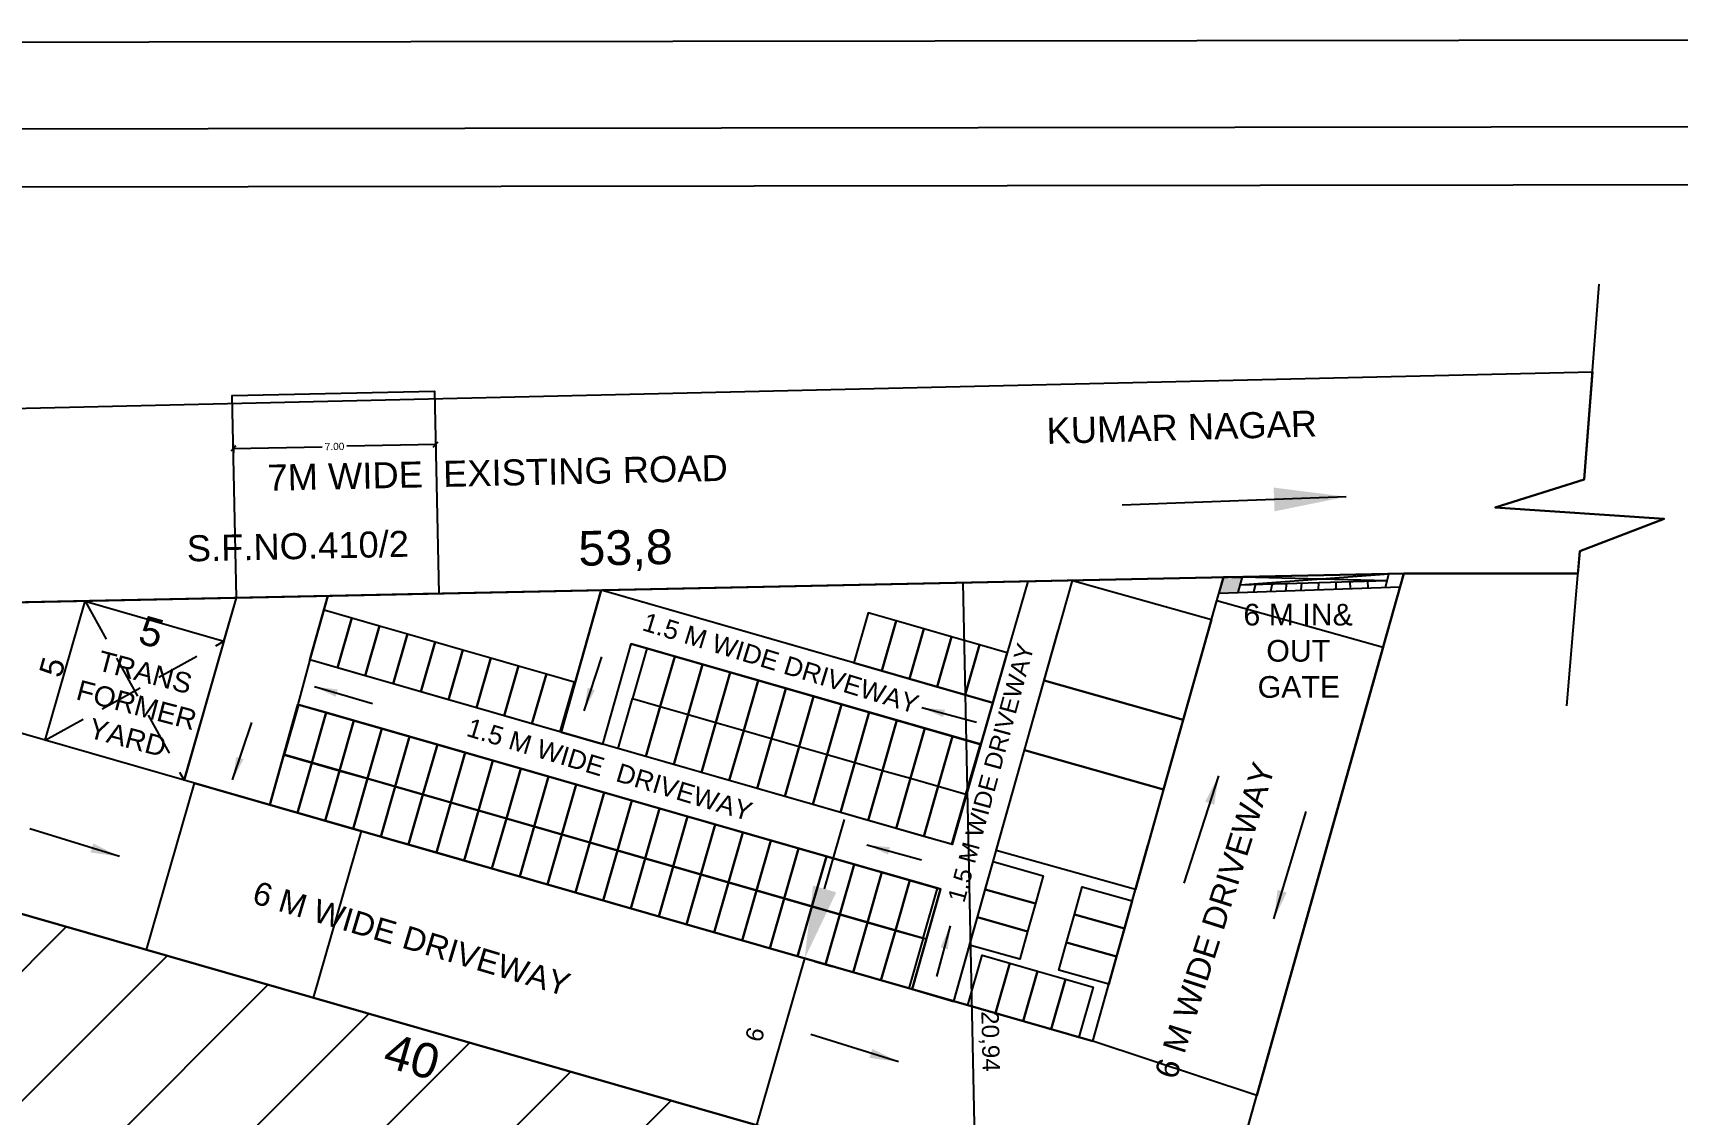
# Model space of a CAD drawing. Header units: metres. Extents: x 2292 to 2697, y 2134 to 2248.
# Drawn here: x 2448.8 to 2505.6, y 2210.5 to 2247.9 of the extents above; entities that cross this region are included whole.
import ezdxf

# ---------------------------------------------------------------- set-up
doc = ezdxf.new("R2010")
doc.units = ezdxf.units.M
doc.linetypes.add('DASHED', pattern=[0.75, 0.5, -0.25])
for name, color, linetype in [('AS_AT_SITE', 6, 'Continuous'), ('BLK_1_LVL_0_BLDG_FOOT_PRINT', 1, 'Continuous'), ('BLK_1_LVL_0_FRONT_SETBACK', 2, 'Continuous'), ('CYCLE_PARKING', 250, 'Continuous'), ('DA_PARKING', 1, 'Continuous'), ('DA_TWO_WHEELER_PARKING', 1, 'Continuous'), ('FMB_OR_PLR', 70, 'Continuous'), ('INTERNAL_VEHICULAR_ACCESS_DIST', 161, 'Continuous'), ('PARKING_SLOT', 30, 'Continuous'), ('PER_AISLE_WIDTH', 5, 'Continuous'), ('PLOT_BOUNDARY', 70, 'Continuous'), ('ROAD_WIDTH', 7, 'Continuous'), ('SUPER_IMPOSED', 5, 'Continuous'), ('TRANSFORMER_YARD', 7, 'Continuous'), ('TWO_WHEELER_DRIVE_WAY', 7, 'Continuous'), ('TWO_WHEELER_PARKING', 2, 'Continuous')]:
    doc.layers.add(name, color=color, linetype=linetype)
doc.styles.get("Standard").update_dxf_attribs({"font": 'arial.ttf'})
doc.dimstyles.new('ISO-25', dxfattribs={"dimtxt": 0.5, "dimasz": 2.5, "dimexe": 1, "dimexo": 0.625, "dimtad": 1, "dimtxsty": 'Standard', "dimcen": 2.5, "dimadec": 0, "dimazin": 0, "dimtfac": 1, "dimtmove": 0, "dimatfit": 3, "dimfxl": 0, "dimarcsym": 0})
doc.dimstyles.new('STANDARD$0', dxfattribs={"dimtxt": 0.25, "dimasz": 0.18, "dimexe": 0.15, "dimexo": 0.15, "dimgap": 0.1, "dimtad": 0, "dimzin": 0, "dimdsep": 46, "dimtxsty": 'Standard', "dimblk": 'OBLIQUE', "dimcen": 0.0625, "dimdle": 0.02, "dimadec": 0, "dimazin": 0, "dimtfac": 1, "dimtix": 1, "dimtofl": 0, "dimtmove": 2, "dimatfit": 3, "dimldrblk": 'OBLIQUE', "dimfxl": 0, "dimtolj": 1, "dimtzin": 0, "dimarcsym": 0})
pattern_1 = [(0, (-67038.783, -38214.0515), (0, 6.985), [5.08, -1.905]), (90, (-67038.783, -38214.0515), (-6.985, 4e-16), [5.08, -1.905])]

# ---------------------------------------------------------------- blocks, each defined once
blk = doc.blocks.new('*D344')
at = {"layer": 'Defpoints', "color": 0}
for p in [(2496.187, 2229.226), (2496.187, 2229.226), (2442.398, 2228.112)]:
    blk.add_point(p, dxfattribs=at)
at = {"color": 0, "insert": (2469.264, 2230.015), "char_height": 1.2, "attachment_point": 5, "rotation": 1.1869}
blk.add_mtext('53,8', dxfattribs=at)
blk = doc.blocks.new('*D297')
at = {"layer": 'Defpoints', "color": 0}
for p in [(2496.187, 2229.126), (2498.693, 2228.42), (2475.35, 2155.207)]:
    blk.add_point(p, dxfattribs=at)
at = {"color": 0, "insert": (2486.914, 2191.593), "char_height": 1.2, "attachment_point": 5, "rotation": 74.2581}
blk.add_mtext('76,8', dxfattribs=at)
blk = doc.blocks.new('*D348')
at = {"layer": 'Defpoints', "color": 0}
for p in [(2450.568, 2228.268), (2449.187, 2223.462), (2449.737, 2223.304)]:
    blk.add_point(p, dxfattribs=at)
at = {"color": 0, "lineweight": 30, "insert": (2449.436, 2225.992), "char_height": 0.8, "attachment_point": 5, "rotation": 73.977}
blk.add_mtext('5', dxfattribs=at)
blk = doc.blocks.new('*D349')
at = {"layer": 'Defpoints', "color": 0}
for p in [(2450.568, 2228.268), (2450.146, 2226.801), (2455.373, 2226.888)]:
    blk.add_point(p, dxfattribs=at)
at = {"color": 0, "lineweight": 30, "insert": (2452.862, 2227.201), "char_height": 1, "attachment_point": 5, "rotation": 343.977}
blk.add_mtext('5', dxfattribs=at)
blk = doc.blocks.new('*D354')
at = {"layer": 'Defpoints', "color": 0}
for p in [(2442.934, 2219.016), (2442.312, 2216.849), (2481.38, 2207.975)]:
    blk.add_point(p, dxfattribs=at)
at = {"color": 0, "insert": (2461.876, 2212.518), "char_height": 1.2, "attachment_point": 5, "rotation": 343.977}
blk.add_mtext('40', dxfattribs=at)
blk = doc.blocks.new('*D366')
at = {"layer": 'Defpoints', "color": 0}
for p in [(2480.946, 2228.911), (2480.946, 2228.911), (2481.38, 2207.975)]:
    blk.add_point(p, dxfattribs=at)
at = {"color": 0, "insert": (2481.836, 2213.047), "char_height": 0.6, "attachment_point": 5, "rotation": 271.1869}
blk.add_mtext('20,94', dxfattribs=at)
blk = doc.blocks.new('_ArchTick')
at = {"color": 0, "linetype": 'ByBlock', "const_width": 0.15}
blk.add_lwpolyline([(-0.5, -0.5), (0.5, 0.5)], dxfattribs=at)
blk = doc.blocks.new('_Oblique')
at = {"color": 0, "lineweight": -2}
blk.add_line((-0.5, -0.5), (0.5, 0.5), dxfattribs=at)
blk = doc.blocks.new('*D515')
at = {"layer": 'Defpoints', "color": 0}
for p in [(2455.66, 2235.388), (2462.658, 2235.533), (2462.696, 2233.691)]:
    blk.add_point(p, dxfattribs=at)
at = {"layer": 'ROAD_WIDTH', "color": 0, "lineweight": -2}
for p, q in [((2455.678, 2233.545), (2458.774, 2233.61)), ((2455.695, 2233.696), (2455.701, 2233.396)), ((2462.716, 2233.691), (2459.62, 2233.627)), ((2462.693, 2233.841), (2462.699, 2233.541))]:
    blk.add_line(p, q, dxfattribs=at)
at = {"layer": 'ROAD_WIDTH', "color": 0, "lineweight": -2, "xscale": 0.18, "yscale": 0.18, "zscale": 0.18}
for p, rotation in [((2455.698, 2233.546), 181.1868764450014), ((2462.696, 2233.691), 1.186876445001484)]:
    blk.add_blockref('_Oblique', p, dxfattribs=dict(at, rotation=rotation))
at = {"layer": 'ROAD_WIDTH', "color": 0, "insert": (2459.197, 2233.618), "char_height": 0.25, "attachment_point": 5, "rotation": 1.1869}
blk.add_mtext('\\A1;7.00', dxfattribs=at)
blk = doc.blocks.new('*D518')
at = {"layer": 'Defpoints', "color": 0, "ltscale": 0.3}
for p in [(2475.215, 2215.988), (2475.46, 2215.917), (2473.56, 2210.222)]:
    blk.add_point(p, dxfattribs=at)
at = {"layer": 'PER_AISLE_WIDTH', "color": 0, "lineweight": -2, "ltscale": 0.3}
for p, q in [((2476.15, 2218.32), (2476.84, 2220.723)), ((2473.804, 2210.151), (2475.46, 2215.917)), ((2475.816, 2215.815), (2476.421, 2215.641)), ((2474.16, 2210.049), (2474.765, 2209.875)), ((2473.114, 2207.748), (2472.424, 2205.346))]:
    blk.add_line(p, q, dxfattribs=at)
at = {"layer": 'PER_AISLE_WIDTH', "color": 0, "ltscale": 0.3}
for points in [[(2475.75, 2218.435), (2476.551, 2218.205), (2475.46, 2215.917)], [(2472.714, 2207.863), (2473.515, 2207.633), (2473.804, 2210.151)]]:
    blk.add_solid(points, dxfattribs=at)
at = {"layer": 'PER_AISLE_WIDTH', "color": 0, "ltscale": 0.3, "insert": (2473.737, 2213.291), "char_height": 0.6, "attachment_point": 5, "rotation": 73.977}
blk.add_mtext('6', dxfattribs=at)

msp = doc.modelspace()

# ---------------------------------------------------------------- hatches: boundary and pattern name
h = msp.add_hatch()
h.set_pattern_fill('ANGLE', color=256)
h.set_pattern_definition(pattern_1)
h.paths.add_polyline_path([(2490.6014, 2229.11071), (2489.94452, 2229.0971), (2489.79001, 2228.54896), (2490.45303, 2228.57189)])
h = msp.add_hatch()
h.set_pattern_fill('ANGLE', color=256)
h.set_pattern_definition(pattern_1)
h.paths.add_polyline_path([(2490.6014, 2229.11071), (2489.94452, 2229.0971), (2489.79001, 2228.54896), (2490.45303, 2228.57189)])
h = msp.add_hatch()
h.set_pattern_fill('ANGLE', color=256)
h.set_pattern_definition(pattern_1)
h.paths.add_polyline_path([(2490.6014, 2229.11071), (2489.94452, 2229.0971), (2489.79001, 2228.54896), (2490.45303, 2228.57189)])
h = msp.add_hatch(color=256)
h.dxf.hatch_style = 1
h.paths.add_polyline_path([(2490.6014, 2229.11071), (2489.94452, 2229.0971), (2489.79001, 2228.54896), (2490.45303, 2228.57189)])
h = msp.add_hatch()
h.set_pattern_fill('ANSI31', color=256)
h.set_pattern_definition([(45, (-69436.9367, -38212.0027), (-2.24506403, 2.24506403), [])])
h.paths.add_polyline_path([(2481.38008, 2207.97471), (2442.93405, 2219.01567), (2430.97669, 2177.37862), (2469.42272, 2166.33766)])
h.paths.add_polyline_path([(2460.3759, 2211.65076), (2462.74481, 2210.97045), (2463.42738, 2213.34723), (2461.05846, 2214.02754)], flags=24)
h.paths.add_polyline_path([(2438.78293, 2195.21277), (2440.10649, 2199.82158), (2437.72971, 2200.50414), (2436.40615, 2195.89534)], flags=24)
h.paths.add_polyline_path([(2474.5498, 2184.94121), (2475.87336, 2189.55002), (2473.49658, 2190.23258), (2472.17302, 2185.62378)], flags=24)
h.paths.add_polyline_path([(2449.04087, 2172.18075), (2451.40978, 2171.50045), (2452.09235, 2173.87723), (2449.72343, 2174.55754)], flags=25)
h.paths.add_polyline_path([(2450.01692, 2195.69709), (2464.8792, 2191.64603), (2465.42113, 2193.63421), (2450.55884, 2197.68527)], flags=24)

# ---------------------------------------------------------------- linework, layer by layer
for p, q in [((2442.39814, 2228.11204), (2496.18659, 2229.22643)), ((2487.87668, 2221.76111), (2489.94452, 2229.0971)), ((2490.45303, 2228.57189), (2490.6014, 2229.11071)), ((2490.52721, 2228.8413), (2495.6672, 2229.21567)), ((2490.52721, 2228.8413), (2495.61, 2228.98195)), ((2490.6014, 2229.11071), (2495.61, 2228.98195)), ((2493.23329, 2228.91618), (2493.21672, 2228.66745)), ((2493.83084, 2228.93272), (2493.82816, 2228.68859)), ((2494.31642, 2228.94615), (2494.32473, 2228.70577)), ((2494.92777, 2228.96307), (2494.93594, 2228.7269)), ((2495.5528, 2228.74823), (2495.6672, 2229.21567)), ((2496.18659, 2229.22643), (2502.20858, 2229.22643)), ((2455.37337, 2226.88795), (2455.80467, 2228.3898)), ((2458.33723, 2226.24083), (2458.96141, 2228.4552)), ((2463.35181, 2228.54616), (2463.35208, 2228.54608)), ((2467.03681, 2223.74248), (2468.42046, 2228.65117)), ((2482.0075, 2224.74923), (2468.42046, 2228.65117)), ((2489.79001, 2228.54896), (2496.05671, 2228.76565)), ((2491.04798, 2228.85571), (2490.97939, 2228.59009)), ((2491.6306, 2228.87183), (2491.57557, 2228.61071)), ((2492.12208, 2228.88543), (2492.08867, 2228.62845)), ((2492.64327, 2228.89985), (2492.62016, 2228.64682)), ((2469.85526, 2228.2125), (2469.8642, 2228.24421)), ((2483.06421, 2223.11763), (2484.23082, 2227.25636)), ((2468.47856, 2223.32844), (2469.45524, 2226.79337)), ((2481.53576, 2223.32408), (2469.45524, 2226.79337)), ((2467.03681, 2223.74248), (2458.33723, 2226.24083)), ((2456.95356, 2221.23205), (2457.93027, 2224.69707)), ((2480.15212, 2218.31538), (2457.93027, 2224.69707)), ((2480.1691, 2218.31051), (2457.94725, 2224.6922)), ((2480.55908, 2219.85914), (2468.47856, 2223.32844)), ((2479.66376, 2216.58288), (2457.44192, 2222.96456)), ((2479.66376, 2216.58288), (2457.44192, 2222.96456)), ((2479.17541, 2214.85037), (2456.95356, 2221.23205)), ((2456.95356, 2221.23205), (2479.17541, 2214.85037)), ((2480.61715, 2214.43632), (2482.5216, 2221.19265)), ((2485.42297, 2213.05619), (2487.33407, 2219.83613)), ((2479.17541, 2214.85037), (2480.15212, 2218.31538)), ((2485.42297, 2213.05619), (2480.61715, 2214.43632)), ((2480.61715, 2214.43632), (2485.42297, 2213.05619))]:
    msp.add_line(p, q)
at = {"linetype": 'DASHED', "ltscale": 3}
for p, q in [((2450.56761, 2228.26807), (2453.99325, 2222.0822)), ((2449.18749, 2223.46232), (2455.37337, 2226.88795))]:
    msp.add_line(p, q, dxfattribs=at)
for points in [[(2407.44008, 2247.55212), (2697.4936, 2247.92048), (2697.4936, 2136.32048), (2407.44008, 2135.95212)], [(2410.44008, 2244.55212), (2694.4936, 2244.92048), (2694.4936, 2139.32048), (2410.44008, 2138.95212)], [(2412.44008, 2242.55212), (2692.4936, 2242.92048), (2692.4936, 2141.32048), (2412.44008, 2140.95212)], [(2424.17929, 2227.73459), (2424.37066, 2229.99805), (2427.28351, 2231.1199), (2421.43704, 2231.50497), (2424.52026, 2232.47844), (2424.66714, 2234.38946), (2502.70939, 2236.19916), (2502.42342, 2232.47844), (2499.34021, 2231.50497), (2505.18667, 2231.1199), (2502.27382, 2229.99805), (2502.20858, 2229.22643), (2496.18659, 2229.22643), (2442.39607, 2228.112)], [(2490.6014, 2229.11071), (2489.94452, 2229.0971), (2489.79001, 2228.54896), (2490.45303, 2228.57189)]]:
    msp.add_lwpolyline(points, close=True)
at = {"linetype": 'Continuous'}
msp.add_lwpolyline([(2501.82232, 2224.65771), (2502.27382, 2229.99805), (2505.18667, 2231.1199), (2499.34021, 2231.50497), (2502.42342, 2232.47844), (2502.9426, 2239.2334)], dxfattribs=at)
for points in [[(2483.06421, 2223.11763), (2483.37674, 2224.22639), (2484.71917, 2228.98885), (2483.17395, 2228.95683), (2482.46565, 2226.49042), (2481.9688, 2224.76035), (2468.42046, 2228.65117), (2467.03681, 2223.74248)], [(2487.87668, 2221.76111), (2489.94452, 2229.0971), (2496.18659, 2229.22643), (2491.17181, 2211.43572)], [(2485.42297, 2213.05619), (2485.42297, 2213.05619), (2480.61715, 2214.43632), (2479.17541, 2214.85037), (2456.95356, 2221.23205), (2457.93027, 2224.69707)], [(2457.93027, 2224.69707), (2480.15212, 2218.31538), (2479.17541, 2214.85037), (2480.61915, 2214.44341), (2482.5216, 2221.19265)], [(2487.87668, 2221.76111), (2487.87668, 2221.76111), (2483.06421, 2223.11763)], [(2485.42297, 2213.05619), (2485.42297, 2213.05619), (2487.33407, 2219.83613)], [(2489.54731, 2205.67256), (2491.17181, 2211.43572)]]:
    msp.add_lwpolyline(points)
at = {"layer": 'AS_AT_SITE', "color": 6}
msp.add_lwpolyline([(2496.18659, 2229.22643), (2442.39814, 2228.11204), (2421.89523, 2156.80096), (2426.95121, 2155.58561), (2475.35041, 2155.30684)], close=True, dxfattribs=at)
at = {"layer": 'BLK_1_LVL_0_BLDG_FOOT_PRINT', "color": 1}
msp.add_lwpolyline([(2442.93405, 2219.01567), (2430.97669, 2177.37862), (2469.42272, 2166.33766), (2481.38008, 2207.97471)], close=True, dxfattribs=at)
at = {"layer": 'BLK_1_LVL_0_FRONT_SETBACK', "color": 2}
msp.add_lwpolyline([(2481.38084, 2207.97399), (2480.94707, 2228.9107), (2443.63495, 2228.13767), (2442.93405, 2219.01567)], close=True, dxfattribs=at)
at = {"layer": 'CYCLE_PARKING', "color": 250, "ltscale": 0.3}
for points in [[(2477.16305, 2226.14047), (2478.1242, 2225.86444), (2478.62104, 2227.59451), (2477.65989, 2227.87054)], [(2478.1242, 2225.86444), (2479.08535, 2225.58842), (2479.58219, 2227.31849), (2478.62104, 2227.59451)], [(2479.08535, 2225.58842), (2480.0465, 2225.31239), (2480.54334, 2227.04247), (2479.58219, 2227.31849)], [(2470.96287, 2226.36023), (2470.00172, 2226.63625), (2469.50488, 2224.90618), (2470.46603, 2224.63016)], [(2480.0465, 2225.31239), (2481.00765, 2225.03637), (2481.50449, 2226.76644), (2480.54334, 2227.04247)], [(2481.00765, 2225.03637), (2481.9688, 2224.76035), (2482.46565, 2226.49042), (2481.50449, 2226.76644)], [(2471.92402, 2226.08421), (2470.96287, 2226.36023), (2470.46603, 2224.63016), (2471.42718, 2224.35413)], [(2472.88522, 2225.80826), (2471.92407, 2226.08428), (2471.42723, 2224.35421), (2472.38838, 2224.07819)], [(2473.84637, 2225.53223), (2472.88522, 2225.80826), (2472.38838, 2224.07819), (2473.34953, 2223.80216)], [(2474.80757, 2225.25629), (2473.84642, 2225.53231), (2473.34957, 2223.80224), (2474.31073, 2223.52621)], [(2475.76872, 2224.98026), (2474.80757, 2225.25629), (2474.31073, 2223.52621), (2475.27188, 2223.25019)], [(2476.72991, 2224.70404), (2475.76876, 2224.98007), (2475.27192, 2223.25), (2476.23307, 2222.97397)], [(2477.69107, 2224.42802), (2476.72991, 2224.70404), (2476.23307, 2222.97397), (2477.19422, 2222.69795)], [(2478.65226, 2224.15207), (2477.69111, 2224.4281), (2477.19427, 2222.69803), (2478.15542, 2222.422)], [(2479.61341, 2223.87605), (2478.65226, 2224.15207), (2478.15542, 2222.422), (2479.11657, 2222.14598)], [(2480.57461, 2223.6001), (2479.61346, 2223.87613), (2479.11662, 2222.14605), (2480.07777, 2221.87003)], [(2481.53576, 2223.32408), (2480.57461, 2223.6001), (2480.07777, 2221.87003), (2481.03892, 2221.59401)]]:
    msp.add_lwpolyline(points, close=True, dxfattribs=at)
at = {"layer": 'DA_PARKING', "color": 1}
for points in [[(2484.71917, 2228.98885), (2489.53163, 2227.63232), (2488.55494, 2224.16735), (2483.74247, 2225.52387)], [(2483.06421, 2223.11763), (2487.87668, 2221.76111), (2486.89998, 2218.29614), (2482.08751, 2219.65266)]]:
    msp.add_lwpolyline(points, close=True, dxfattribs=at)
at = {"layer": 'DA_TWO_WHEELER_PARKING', "color": 1, "ltscale": 0.3}
for points in [[(2481.70769, 2218.30517), (2481.97899, 2219.26766), (2483.71148, 2218.77931), (2483.44018, 2217.81682)], [(2481.43638, 2217.34267), (2481.70769, 2218.30517), (2483.44018, 2217.81682), (2483.16887, 2216.85433)], [(2486.79146, 2217.91114), (2486.52016, 2216.94865), (2484.78767, 2217.43699), (2485.05897, 2218.39949)], [(2481.16508, 2216.38018), (2481.43638, 2217.34267), (2483.16887, 2216.85433), (2482.89757, 2215.89183)], [(2486.52016, 2216.94865), (2486.24885, 2215.98615), (2484.51636, 2216.4745), (2484.78767, 2217.43699)], [(2486.24885, 2215.98615), (2485.97755, 2215.02366), (2484.24506, 2215.51201), (2484.51636, 2216.4745)], [(2482.05888, 2214.02229), (2481.09773, 2214.29831), (2481.59457, 2216.02838), (2482.55572, 2215.75236)], [(2483.02003, 2213.74626), (2482.05888, 2214.02229), (2482.55572, 2215.75236), (2483.51687, 2215.47634)], [(2483.98118, 2213.47024), (2483.02003, 2213.74626), (2483.51687, 2215.47634), (2484.47802, 2215.20031)], [(2484.94233, 2213.19422), (2483.98118, 2213.47024), (2484.47802, 2215.20031), (2485.43918, 2214.92429)]]:
    msp.add_lwpolyline(points, close=True, dxfattribs=at)
at = {"layer": 'FMB_OR_PLR', "color": 70}
msp.add_lwpolyline([(2496.18659, 2229.22643), (2442.39814, 2228.11204), (2421.89523, 2156.80096), (2426.95121, 2155.58561), (2475.35041, 2155.30684)], close=True, dxfattribs=at)
at = {"layer": 'INTERNAL_VEHICULAR_ACCESS_DIST', "color": 161}
msp.add_lwpolyline([(2454.35477, 2221.97843), (2460.12029, 2220.31746), (2458.45931, 2214.55194), (2452.69379, 2216.21292)], close=True, dxfattribs=at)
at = {"layer": 'PARKING_SLOT', "color": 30}
msp.add_lwpolyline([(2483.74247, 2225.52387), (2488.55494, 2224.16735), (2487.87668, 2221.76111), (2483.06421, 2223.11763)], close=True, dxfattribs=at)
at = {"layer": 'PER_AISLE_WIDTH', "color": 5, "ltscale": 0.3}
msp.add_lwpolyline([(2485.42297, 2213.05619), (2489.7197, 2228.29951), (2495.46855, 2226.67904), (2491.09957, 2211.17941)], close=True, dxfattribs=at)
at = {"layer": 'PLOT_BOUNDARY'}
msp.add_lwpolyline([(2496.18659, 2229.22643), (2442.39814, 2228.11204), (2421.89523, 2156.80096), (2426.95121, 2155.58561), (2475.35041, 2155.30684)], close=True, dxfattribs=at)
at = {"layer": 'ROAD_WIDTH', "color": 1}
msp.add_lwpolyline([(2455.80467, 2228.3898), (2455.65967, 2235.3883), (2462.65817, 2235.53329), (2462.80316, 2228.53479)], close=True, dxfattribs=at)
at = {"layer": 'SUPER_IMPOSED', "color": 5}
msp.add_lwpolyline([(2496.18659, 2229.22643), (2442.39814, 2228.11204), (2421.89523, 2156.80096), (2426.95121, 2155.58561), (2475.35041, 2155.30684)], close=True, dxfattribs=at)
at = {"layer": 'TRANSFORMER_YARD', "color": 7}
msp.add_lwpolyline([(2449.18749, 2223.46232), (2450.56761, 2228.26807), (2455.37337, 2226.88795), (2453.99325, 2222.0822)], close=True, dxfattribs=at)
at = {"layer": 'TWO_WHEELER_DRIVE_WAY', "color": 6}
for points in [[(2458.33723, 2226.24083), (2457.93027, 2224.69707), (2480.15212, 2218.31538), (2479.17541, 2214.85037), (2480.61649, 2214.43396), (2482.5216, 2221.19265), (2483.06421, 2223.11763), (2484.71917, 2228.98885), (2483.17395, 2228.95683), (2482.46565, 2226.49042), (2481.9688, 2224.76035), (2481.55477, 2223.31862), (2480.55908, 2219.85914), (2468.47856, 2223.32844), (2458.33723, 2226.24083)], [(2453.99379, 2222.08409), (2455.80467, 2228.3898), (2458.96141, 2228.4552), (2458.33723, 2226.24083), (2457.93027, 2224.69707), (2456.95356, 2221.23205)], [(2467.03681, 2223.74248), (2468.47856, 2223.32844), (2469.45524, 2226.79337), (2481.55477, 2223.31862), (2481.9688, 2224.76035), (2468.42046, 2228.65117), (2467.03681, 2223.74248)], [(2441.68216, 2225.62181), (2440.02518, 2219.85201), (2481.38123, 2207.97535), (2489.55189, 2205.67127), (2491.09957, 2211.17941), (2485.42297, 2213.05619), (2484.94233, 2213.19422), (2483.98118, 2213.47024), (2482.05888, 2214.02229), (2481.09773, 2214.29831), (2480.61649, 2214.43396), (2479.17541, 2214.85037), (2479.06003, 2214.8835), (2478.09888, 2215.15952), (2477.13773, 2215.43555), (2467.52622, 2218.19579), (2456.95356, 2221.23205), (2453.99325, 2222.0822), (2453.99325, 2222.0822), (2449.18749, 2223.46232), (2442.41289, 2225.41051)]]:
    msp.add_lwpolyline(points, close=True, dxfattribs=at)
at = {"layer": 'TWO_WHEELER_PARKING', "color": 2, "ltscale": 0.3}
for points in [[(2459.29838, 2225.96481), (2458.33723, 2226.24083), (2458.83408, 2227.9709), (2459.79523, 2227.69488)], [(2460.25951, 2225.6887), (2459.29836, 2225.96472), (2459.7952, 2227.69479), (2460.75635, 2227.41877)], [(2461.22066, 2225.41267), (2460.25951, 2225.6887), (2460.75635, 2227.41877), (2461.7175, 2227.14275)], [(2462.18179, 2225.13648), (2461.22064, 2225.4125), (2461.71748, 2227.14257), (2462.67863, 2226.86655)], [(2463.14294, 2224.86045), (2462.18179, 2225.13648), (2462.67863, 2226.86655), (2463.63978, 2226.59052)], [(2464.10414, 2224.58451), (2463.14299, 2224.86053), (2463.63983, 2226.5906), (2464.60098, 2226.31458)], [(2465.06529, 2224.30848), (2464.10414, 2224.58451), (2464.60098, 2226.31458), (2465.56213, 2226.03855)], [(2466.02648, 2224.03253), (2465.06533, 2224.30856), (2465.56218, 2226.03863), (2466.52333, 2225.76261)], [(2466.98764, 2223.75651), (2466.02648, 2224.03253), (2466.52333, 2225.76261), (2467.48448, 2225.48658)], [(2458.9084, 2224.41617), (2457.94725, 2224.6922), (2457.45041, 2222.96212), (2458.41156, 2222.6861)], [(2459.86955, 2224.14015), (2458.9084, 2224.41617), (2458.41156, 2222.6861), (2459.37271, 2222.41008)], [(2469.96918, 2222.90009), (2469.00803, 2223.17611), (2469.50488, 2224.90618), (2470.46603, 2224.63016)], [(2470.93034, 2222.62406), (2469.96918, 2222.90009), (2470.46603, 2224.63016), (2471.42718, 2224.35413)], [(2471.89153, 2222.34812), (2470.93038, 2222.62414), (2471.42723, 2224.35421), (2472.38838, 2224.07819)], [(2460.8307, 2223.86412), (2459.86955, 2224.14015), (2459.37271, 2222.41008), (2460.33386, 2222.13405)], [(2461.79185, 2223.5881), (2460.8307, 2223.86412), (2460.33386, 2222.13405), (2461.29501, 2221.85803)], [(2472.85268, 2222.07209), (2471.89153, 2222.34812), (2472.38838, 2224.07819), (2473.34953, 2223.80216)], [(2473.81388, 2221.79614), (2472.85273, 2222.07217), (2473.34957, 2223.80224), (2474.31073, 2223.52621)], [(2462.75301, 2223.31208), (2461.79185, 2223.5881), (2461.29501, 2221.85803), (2462.25616, 2221.582)], [(2463.71416, 2223.03605), (2462.75301, 2223.31208), (2462.25616, 2221.582), (2463.21731, 2221.30598)], [(2474.77503, 2221.52012), (2473.81388, 2221.79614), (2474.31073, 2223.52621), (2475.27188, 2223.25019)], [(2475.73623, 2221.2439), (2474.77508, 2221.51993), (2475.27192, 2223.25), (2476.23307, 2222.97397)], [(2457.91472, 2220.95603), (2456.95356, 2221.23205), (2457.45041, 2222.96212), (2458.41156, 2222.6861)], [(2458.87587, 2220.68001), (2457.91472, 2220.95603), (2458.41156, 2222.6861), (2459.37271, 2222.41008)], [(2464.67531, 2222.76003), (2463.71416, 2223.03605), (2463.21731, 2221.30598), (2464.17846, 2221.02996)], [(2465.63646, 2222.484), (2464.67531, 2222.76003), (2464.17846, 2221.02996), (2465.13961, 2220.75393)], [(2476.69738, 2220.96788), (2475.73623, 2221.2439), (2476.23307, 2222.97397), (2477.19422, 2222.69795)], [(2477.65858, 2220.69193), (2476.69743, 2220.96795), (2477.19427, 2222.69803), (2478.15542, 2222.422)], [(2459.83702, 2220.40398), (2458.87587, 2220.68001), (2459.37271, 2222.41008), (2460.33386, 2222.13405)], [(2460.79817, 2220.12796), (2459.83702, 2220.40398), (2460.33386, 2222.13405), (2461.29501, 2221.85803)], [(2466.59761, 2222.20798), (2465.63646, 2222.484), (2465.13961, 2220.75393), (2466.10076, 2220.47791)], [(2467.55876, 2221.93196), (2466.59761, 2222.20798), (2466.10076, 2220.47791), (2467.06192, 2220.20188)], [(2478.61973, 2220.41591), (2477.65858, 2220.69193), (2478.15542, 2222.422), (2479.11657, 2222.14598)], [(2479.58092, 2220.13996), (2478.61977, 2220.41598), (2479.11662, 2222.14605), (2480.07777, 2221.87003)], [(2461.75932, 2219.85193), (2460.79817, 2220.12796), (2461.29501, 2221.85803), (2462.25616, 2221.582)], [(2462.72047, 2219.57591), (2461.75932, 2219.85193), (2462.25616, 2221.582), (2463.21731, 2221.30598)], [(2468.51991, 2221.65593), (2467.55876, 2221.93196), (2467.06192, 2220.20188), (2468.02307, 2219.92586)], [(2469.48106, 2221.37991), (2468.51991, 2221.65593), (2468.02307, 2219.92586), (2468.98422, 2219.64984)], [(2480.54208, 2219.86394), (2479.58092, 2220.13996), (2480.07777, 2221.87003), (2481.03892, 2221.59401)], [(2463.68162, 2219.29989), (2462.72047, 2219.57591), (2463.21731, 2221.30598), (2464.17846, 2221.02996)], [(2464.64277, 2219.02386), (2463.68162, 2219.29989), (2464.17846, 2221.02996), (2465.13961, 2220.75393)], [(2470.44221, 2221.10388), (2469.48106, 2221.37991), (2468.98422, 2219.64984), (2469.94537, 2219.37381)], [(2471.40336, 2220.82786), (2470.44221, 2221.10388), (2469.94537, 2219.37381), (2470.90652, 2219.09779)], [(2465.60392, 2218.74784), (2464.64277, 2219.02386), (2465.13961, 2220.75393), (2466.10076, 2220.47791)], [(2466.56507, 2218.47181), (2465.60392, 2218.74784), (2466.10076, 2220.47791), (2467.06192, 2220.20188)], [(2472.36451, 2220.55184), (2471.40336, 2220.82786), (2470.90652, 2219.09779), (2471.86767, 2218.82176)], [(2473.32566, 2220.27581), (2472.36451, 2220.55184), (2471.86767, 2218.82176), (2472.82882, 2218.54574)], [(2467.52622, 2218.19579), (2466.56507, 2218.47181), (2467.06192, 2220.20188), (2468.02307, 2219.92586)], [(2468.48737, 2217.91977), (2467.52622, 2218.19579), (2468.02307, 2219.92586), (2468.98422, 2219.64984)], [(2474.28681, 2219.99979), (2473.32566, 2220.27581), (2472.82882, 2218.54574), (2473.78997, 2218.26972)], [(2475.24796, 2219.72376), (2474.28681, 2219.99979), (2473.78997, 2218.26972), (2474.75112, 2217.99369)], [(2469.44852, 2217.64374), (2468.48737, 2217.91977), (2468.98422, 2219.64984), (2469.94537, 2219.37381)], [(2470.40968, 2217.36772), (2469.44852, 2217.64374), (2469.94537, 2219.37381), (2470.90652, 2219.09779)], [(2476.20912, 2219.44774), (2475.24796, 2219.72376), (2474.75112, 2217.99369), (2475.71227, 2217.71767)], [(2477.17027, 2219.17172), (2476.20912, 2219.44774), (2475.71227, 2217.71767), (2476.67342, 2217.44164)], [(2471.37083, 2217.09169), (2470.40968, 2217.36772), (2470.90652, 2219.09779), (2471.86767, 2218.82176)], [(2472.33198, 2216.81567), (2471.37083, 2217.09169), (2471.86767, 2218.82176), (2472.82882, 2218.54574)], [(2478.13142, 2218.89569), (2477.17027, 2219.17172), (2476.67342, 2217.44164), (2477.63457, 2217.16562)], [(2479.09257, 2218.61967), (2478.13142, 2218.89569), (2477.63457, 2217.16562), (2478.59572, 2216.8896)], [(2473.29313, 2216.53964), (2472.33198, 2216.81567), (2472.82882, 2218.54574), (2473.78997, 2218.26972)], [(2474.25428, 2216.26362), (2473.29313, 2216.53964), (2473.78997, 2218.26972), (2474.75112, 2217.99369)], [(2480.05372, 2218.34364), (2479.09257, 2218.61967), (2478.59572, 2216.8896), (2479.55688, 2216.61357)], [(2475.21543, 2215.9876), (2474.25428, 2216.26362), (2474.75112, 2217.99369), (2475.71227, 2217.71767)], [(2476.17658, 2215.71157), (2475.21543, 2215.9876), (2475.71227, 2217.71767), (2476.67342, 2217.44164)], [(2477.13773, 2215.43555), (2476.17658, 2215.71157), (2476.67342, 2217.44164), (2477.63457, 2217.16562)], [(2478.09888, 2215.15952), (2477.13773, 2215.43555), (2477.63457, 2217.16562), (2478.59572, 2216.8896)], [(2479.06003, 2214.8835), (2478.09888, 2215.15952), (2478.59572, 2216.8896), (2479.55688, 2216.61357)]]:
    msp.add_lwpolyline(points, close=True, dxfattribs=at)

# ---------------------------------------------------------------- texts
at = {"attachment_point": 1}
for s, width, insert, char_height, rotation in [('KUMAR NAGAR', 15.4867601, (2483.81214, 2234.60644), 0.9, 1.606168), ('{\\W7.73444; }7M WIDE  EXISTING ROAD', 21.2045112, (2454.16599, 2232.93128), 0.9, 1.237764), ('S.F.NO.410/2', 11.7674695, (2454.07712, 2230.54285), 0.9, 1.237764), ('1.5 M WIDE DRIVEWAY', 13.5372477, (2469.99071, 2227.89208), 0.645, 342.963308), ('1.5 M WIDE DRIVEWAY', 12.261316, (2480.39715, 2217.97036), 0.6, 74.746617), ('{\\W4.102164; }TRANS\\P{\\W2.437841; }FORMER \\P{\\W5.166312; }YARD', 5.4692937, (2450.05212, 2226.85896), 0.7, 345.214714), ('1.5 M WIDE  DRIVEWAY', 13.280653, (2463.90633, 2224.24398), 0.65, 343.188475), ('6 M WIDE DRIVEWAY', 21.2045112, (2487.54468, 2211.93707), 0.8, 72.412025), ('6 M WIDE DRIVEWAY', 21.2045112, (2456.5355, 2218.61078), 0.8, 343.400342)]:
    msp.add_mtext_dynamic_manual_height_columns(s, width=width, gutter_width=12.5, heights=[0], dxfattribs=dict(at, insert=insert, char_height=char_height, rotation=rotation))
at = {"insert": (2490.35871, 2228.18076), "char_height": 0.75, "attachment_point": 1}
msp.add_mtext_dynamic_manual_height_columns('{\\W0.953516; }6 M IN&\\P{\\W3.668806; }OUT \\P{\\W2.637171; }GATE', width=4.2759727, gutter_width=12.5, heights=[0], dxfattribs=at)

# ---------------------------------------------------------------- dimensions: what is measured, and where the dimension line sits
for base, p1, p2, angle, override, picture, middle in [((2496.18659, 2229.22643), (2442.39814, 2228.11204), (2496.18659, 2229.22643), 1.186876, {"dimtxt": 1.2, "dimse1": 1, "dimse2": 1, "dimsd1": 1, "dimsd2": 1}, '*D344', (2469.29236, 2228.66924)), ((2498.6929, 2228.41996), (2475.35041, 2155.20684), (2496.18659, 2229.12643), 74.25811, {"dimtxt": 1.2, "dimse1": 1, "dimse2": 1, "dimsd1": 1, "dimsd2": 1}, '*D297', (2488.20925, 2191.2276)), ((2480.94633, 2228.91068), (2481.38008, 2207.97471), (2480.94633, 2228.91068), 91.186876, {"dimtxt": 0.6, "dimasz": 0.5, "dimgap": 0.2, "dimblk1": 'ArchTick', "dimblk2": 'ArchTick', "dimsah": 1, "dimse1": 1, "dimse2": 1, "dimsd1": 1, "dimsd2": 1}, '*D366', (2481.27523, 2213.0356))]:
    dim = msp.add_linear_dim(base=base, p1=p1, p2=p2, angle=angle, dimstyle='ISO-25', override=override)
    dim.commit()
    dim.dimension.update_dxf_attribs({"geometry": picture, "text_midpoint": middle, "dimtype": 161})
at = {"lineweight": 30}
dim = msp.add_linear_dim(base=(2449.73718, 2223.30446), p1=(2450.56761, 2228.26807), p2=(2449.18749, 2223.46232), angle=253.97695, dimstyle='ISO-25', override={"dimtxt": 0.8, "dimse1": 1, "dimse2": 1, "dimsd1": 1, "dimsd2": 1}, dxfattribs=at)
dim.commit()
dim.dimension.update_dxf_attribs({"geometry": '*D348', "text_midpoint": (2450.42724, 2225.70734), "dimtype": 161})
dim = msp.add_aligned_dim(p1=(2455.37337, 2226.88795), p2=(2450.56761, 2228.26807), distance=1.52601, dimstyle='ISO-25', override={"dimtxt": 1, "dimse1": 1, "dimse2": 1, "dimsd1": 1, "dimsd2": 1}, dxfattribs=at)
dim.commit()
dim.dimension.update_dxf_attribs({"geometry": '*D349', "text_midpoint": (2452.86216, 2227.20078)})
dim = msp.add_aligned_dim(p1=(2481.38008, 2207.97471), p2=(2442.93405, 2219.01567), distance=2.25463, dimstyle='ISO-25', override={"dimtxt": 1.2, "dimse1": 1, "dimse2": 1, "dimsd1": 1, "dimsd2": 1})
dim.commit()
dim.dimension.update_dxf_attribs({"geometry": '*D354', "text_midpoint": (2461.87636, 2212.51775)})
at = {"layer": 'PER_AISLE_WIDTH', "color": 5, "ltscale": 0.3}
dim = msp.add_aligned_dim(p1=(2473.55954, 2210.22159), p2=(2475.21543, 2215.9876), distance=-0.25453, dimstyle='ISO-25', override={"dimtxt": 0.6}, dxfattribs=at)
dim.commit()
dim.dimension.update_dxf_attribs({"geometry": '*D518', "text_midpoint": (2473.73696, 2213.29141)})
at = {"layer": 'ROAD_WIDTH', "color": 1}
dim = msp.add_aligned_dim(p1=(2455.65967, 2235.3883), p2=(2462.65817, 2235.53329), distance=-1.84279, dimstyle='STANDARD$0', dxfattribs=at)
dim.commit()
dim.dimension.update_dxf_attribs({"geometry": '*D515', "text_midpoint": (2459.19709, 2233.6184)})

# ---------------------------------------------------------------- leaders
for points, override in [([(2494.1943, 2231.88261), (2486.44312, 2231.58847)], {"dimtxt": 0.6, "dimgap": 0.625, "dimtad": 0}), ([(2467.82655, 2224.47903), (2468.44465, 2226.34219)], {"dimasz": 0.8, "dimtad": 0}), ([(2458.50538, 2225.31668), (2460.51054, 2224.72929)], {"dimasz": 0.8, "dimgap": 0.625, "dimtad": 0}), ([(2479.50659, 2224.59377), (2481.40199, 2224.08304)], {"dimasz": 0.8, "dimtad": 0}), ([(2455.67143, 2222.08874), (2456.33159, 2224.07113)], {"dimasz": 0.8, "dimgap": 0.625, "dimtad": 0}), ([(2489.77586, 2222.23703), (2488.57813, 2218.52425)], {"dimasz": 1, "dimgap": 0.625, "dimtad": 0}), ([(2491.68885, 2217.28417), (2492.80031, 2220.99587)], {"dimasz": 1, "dimgap": 0.625, "dimtad": 0}), ([(2451.75872, 2219.44106), (2448.66244, 2220.4049)], {"dimasz": 1, "dimgap": 0.625, "dimtad": 0}), ([(2477.6065, 2219.84303), (2479.5019, 2219.3323)], {"dimasz": 0.8, "dimtad": 0}), ([(2480.49157, 2217.04163), (2480.02189, 2215.29199)], {"dimasz": 0.8, "dimtad": 0}), ([(2478.70514, 2212.34077), (2475.67052, 2213.28542)], {"dimasz": 1, "dimgap": 0.625, "dimtad": 0})]:
    msp.add_leader(points, dimstyle='ISO-25', override=override)

doc.saveas('drawing.dxf')
